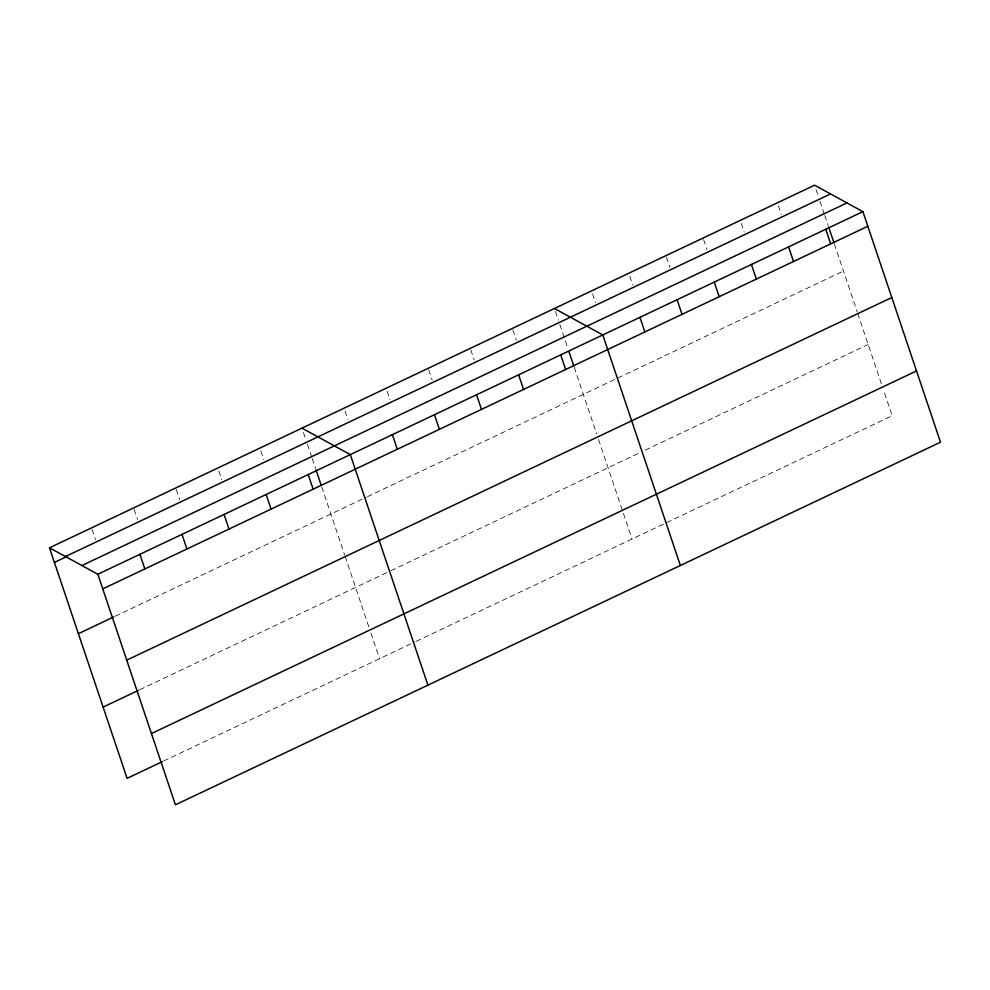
<?xml version="1.0" encoding="UTF-8"?>
<svg xmlns="http://www.w3.org/2000/svg" width="990" height="990" viewBox="0 0 990 990"><rect width="100%" height="100%" fill="white"/><g stroke="black" fill="none" stroke-linecap="round" stroke-linejoin="round"><path stroke-width="0.74" stroke-dasharray="4.95 3.71" d="M115.05 616.3L366.164 497.289M367.525 496.646L843.468 271.062M139.751 689.721L389.515 571.341M390.877 570.698L639.713 452.764M645.22 450.153L868.18 344.471M163.734 760.976L414.847 641.953M416.208 641.31L892.163 415.738L883.526 390.085M816.045 189.573L818.507 196.886M819.968 201.23L824.286 214.05M824.769 215.486L828.123 225.46M834.36 243.986L857.253 311.999M857.724 313.422L881.607 384.38M778.4 205.722L781.345 214.496M741.238 223.344L744.183 232.106M703.581 239.493L707.021 249.715M666.418 257.103L669.871 267.337M629.751 276.173L632.709 284.947M592.589 293.795L595.547 302.556M555.427 311.404L558.385 320.166M559.845 324.522L568 348.74M574.237 367.278L596.648 433.88M598.554 439.523L632.028 539.018M512.857 329.88L516.31 340.114M470.782 349.829L474.222 360.063M428.707 369.777L432.147 379.999M387.115 391.174L390.072 399.948M345.04 411.122L347.985 419.884M303.447 432.531L305.91 439.832M307.37 444.176L311.689 457.009M312.172 458.432L315.525 468.406M321.762 486.932L344.656 554.957M345.126 556.368L369.01 627.326M370.928 633.031L379.566 658.684M260.877 451.007L263.835 459.781M218.802 470.955L221.748 479.717M176.232 489.431L179.673 499.665M134.145 509.38L137.598 519.614M92.07 529.316L95.51 539.55"/><path stroke-width="1.49" d="M49.5 547.804L814.572 185.192L862.909 211.65L940.5 442.196L175.428 804.808L97.837 574.262L49.5 547.804L127.091 778.35L162.372 761.619M65.451 556.541L830.523 193.929M54.413 562.419L66.639 556.628M81.885 565.538L846.957 202.925M97.837 574.262L862.909 211.65M102.762 588.877L867.834 226.264M78.396 633.674L113.689 616.943M126.745 660.144L891.817 297.52M103.108 707.095L138.402 690.364M151.445 733.553L916.517 370.941M554.45 308.484L602.786 334.942L680.377 565.488M301.975 428.138L350.311 454.608L427.903 685.142M828.605 226.883L833.877 242.562M825.759 229.272L830.672 243.887M788.597 246.881L793.51 261.496M751.435 264.491L756.348 279.106M714.273 282.101L719.185 296.715M677.111 299.723L682.023 314.337M639.948 317.332L644.874 331.947M568.953 351.599L573.755 365.842M560.711 354.89L565.624 369.505M518.636 374.826L523.549 389.441M476.549 394.775L481.474 409.39M434.474 414.723L439.387 429.338M392.399 434.66L397.312 449.274M316.008 469.829L321.28 485.508M308.237 474.544L313.149 489.159M266.162 494.493L271.074 509.108M224.074 514.441L228.999 529.056M181.999 534.377L186.912 548.992M139.924 554.326L144.837 568.941"/></g></svg>
